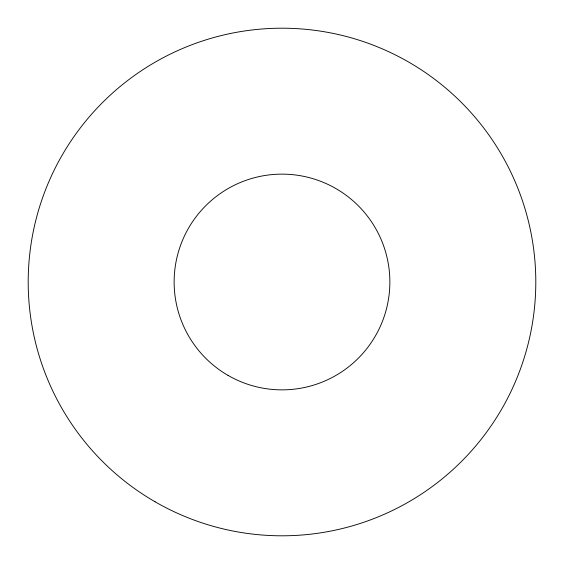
<?xml version="1.0" encoding="UTF-8"?>
<svg xmlns="http://www.w3.org/2000/svg" width="564" height="564" viewBox="0 0 564 564"><rect width="100%" height="100%" fill="white"/><g stroke="black" fill="none" stroke-linecap="round" stroke-linejoin="round"><path stroke-width="0.85" d="M155.1 501.798A253.8 253.8 0 0 0 535.8 282A253.8 253.8 0 0 0 155.1 62.202A253.8 253.8 0 0 0 155.1 501.798M228.067 375.412A107.865 107.865 0 0 0 389.865 282A107.865 107.865 0 0 0 228.067 188.587A107.865 107.865 0 0 0 228.067 375.412"/></g></svg>
